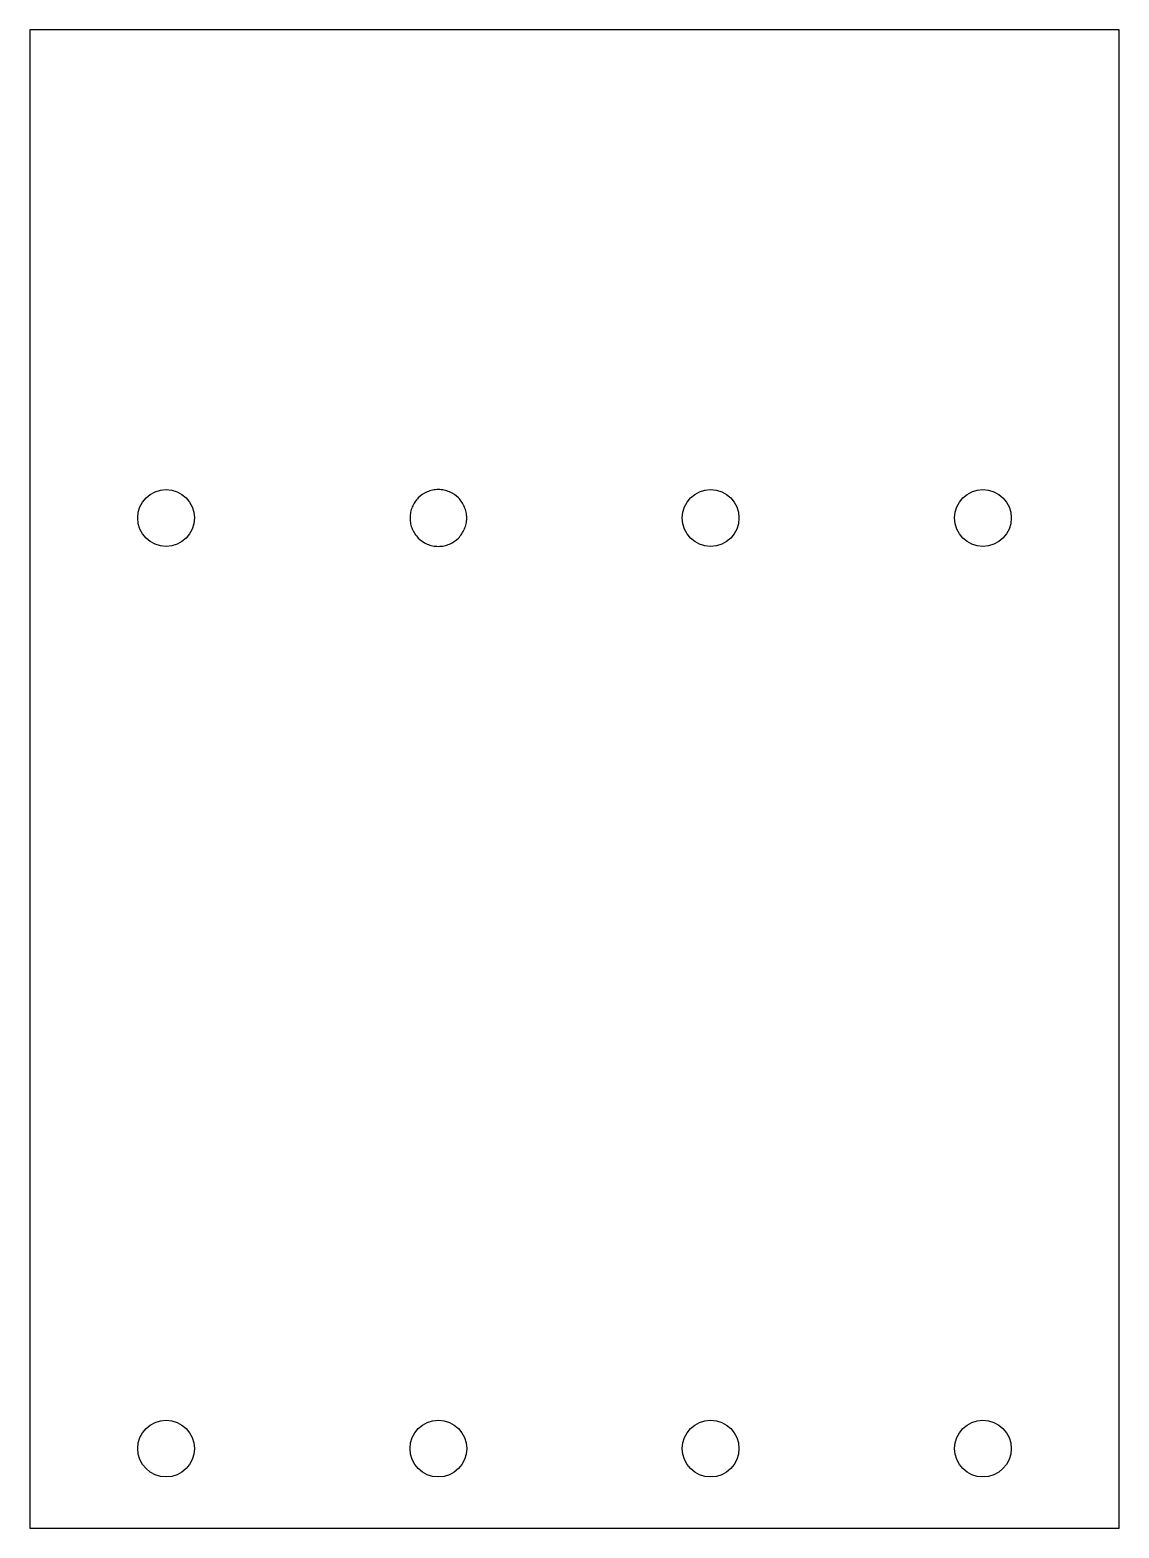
# Model space of a CAD drawing. Header units: inches. Extents: x -7.25 to -1.25, y -6 to 2.25.
import ezdxf

# ---------------------------------------------------------------- set-up
doc = ezdxf.new("R2010")
doc.units = ezdxf.units.IN
doc.header["$MEASUREMENT"] = 0

msp = doc.modelspace()

# ---------------------------------------------------------------- linework, layer by layer
msp.add_lwpolyline([(-7.25, 2.25), (-7.25, -6), (-1.25, -6), (-1.25, 2.25)], close=True)
for centre in [(-6.5, -0.4375), (-3.5, -0.4375), (-2, -0.4375), (-6.5, -5.5625), (-5, -5.5625), (-3.5, -5.5625), (-2, -5.5625)]:
    msp.add_circle(centre, 0.1562)
msp.add_open_spline([(-4.8437, -0.4375), (-4.8437, -0.4494), (-4.845, -0.4598), (-4.8492, -0.4796), (-4.8521, -0.489), (-4.8638, -0.5166), (-4.8753, -0.5337), (-4.9022, -0.5607), (-4.9188, -0.5726), (-4.9475, -0.585), (-4.9577, -0.5883), (-4.9786, -0.5926), (-4.9894, -0.5937), (-5.0106, -0.5937), (-5.0214, -0.5926), (-5.0423, -0.5883), (-5.0525, -0.585), (-5.0812, -0.5726), (-5.0978, -0.5607), (-5.1247, -0.5337), (-5.1362, -0.5166), (-5.1479, -0.489), (-5.1508, -0.4796), (-5.155, -0.4598), (-5.1562, -0.4494), (-5.1562, -0.4256), (-5.155, -0.4152), (-5.1508, -0.3954), (-5.1479, -0.386), (-5.1362, -0.3584), (-5.1247, -0.3413), (-5.0978, -0.3143), (-5.0812, -0.3024), (-5.0525, -0.29), (-5.0423, -0.2867), (-5.0214, -0.2824), (-5.0106, -0.2812), (-4.9894, -0.2812), (-4.9786, -0.2824), (-4.9577, -0.2867), (-4.9475, -0.29), (-4.9188, -0.3024), (-4.9022, -0.3143), (-4.8753, -0.3413), (-4.8638, -0.3584), (-4.8521, -0.386), (-4.8492, -0.3954), (-4.845, -0.4152), (-4.8437, -0.4256), (-4.8437, -0.4375)], degree=3, knots=[-2.748717, -2.748717, -2.748717, -2.748717, -2.657901, -2.657901, -2.567085, -2.567085, -2.385454, -2.385454, -2.223496, -2.223496, -2.142517, -2.142517, -2.061538, -2.061538, -1.980559, -1.980559, -1.89958, -1.89958, -1.737622, -1.737622, -1.55599, -1.55599, -1.465174, -1.465174, -1.374359, -1.374359, -1.283543, -1.283543, -1.192727, -1.192727, -1.011095, -1.011095, -0.849137, -0.849137, -0.768158, -0.768158, -0.687179, -0.687179, -0.6062, -0.6062, -0.525221, -0.525221, -0.363263, -0.363263, -0.181632, -0.181632, -0.090816, -0.090816, 0, 0, 0, 0])

doc.saveas('drawing.dxf')
